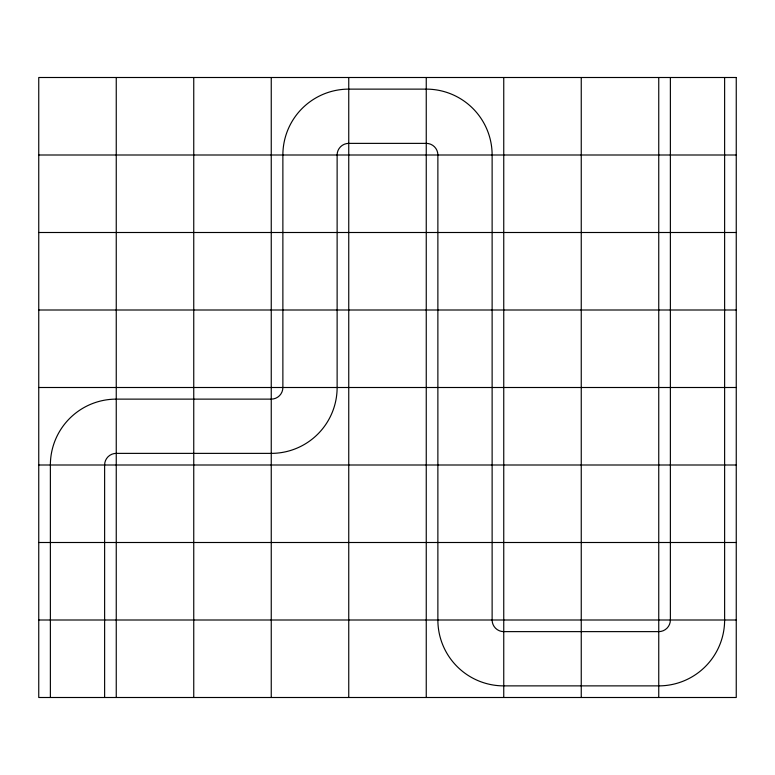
<?xml version="1.0" encoding="UTF-8"?>
<svg xmlns="http://www.w3.org/2000/svg" width="775" height="775" viewBox="0 0 775 775"><rect width="100%" height="100%" fill="white"/><g stroke="black" fill="none" stroke-linecap="round" stroke-linejoin="round"><path stroke-width="1.16" d="M38.75 155L736.25 155M38.75 232.5L736.25 232.5M38.75 310L736.25 310M38.75 387.5L736.25 387.5M38.75 465L736.25 465M38.75 542.5L736.25 542.5M38.75 620L736.25 620M724.625 77.5L724.625 620A65.875 65.875 0 0 1 658.75 685.875L503.75 685.875A65.875 65.875 0 0 1 437.875 620L437.875 155A11.625 11.625 0 0 0 426.25 143.375L348.75 143.375A11.625 11.625 0 0 0 337.125 155L337.125 387.5A65.875 65.875 0 0 1 271.25 453.375L116.25 453.375A11.625 11.625 0 0 0 104.625 465L104.625 697.5M670.375 77.5L670.375 620A11.625 11.625 0 0 1 658.75 631.625L503.75 631.625A11.625 11.625 0 0 1 492.125 620L492.125 155A65.875 65.875 0 0 0 426.25 89.125L348.75 89.125A65.875 65.875 0 0 0 282.875 155L282.875 387.5A11.625 11.625 0 0 1 271.25 399.125L116.25 399.125A65.875 65.875 0 0 0 50.375 465L50.375 697.5M658.75 77.5L658.75 697.5M581.25 77.5L581.25 697.5M503.75 77.5L503.75 697.5M426.25 77.5L426.25 697.5M348.75 77.5L348.75 697.5M271.25 77.5L271.25 697.5M193.75 77.5L193.75 697.5M116.25 77.5L116.25 697.5M736.25 77.5L38.75 77.5L38.75 697.5L736.25 697.5L736.25 77.5"/></g></svg>
